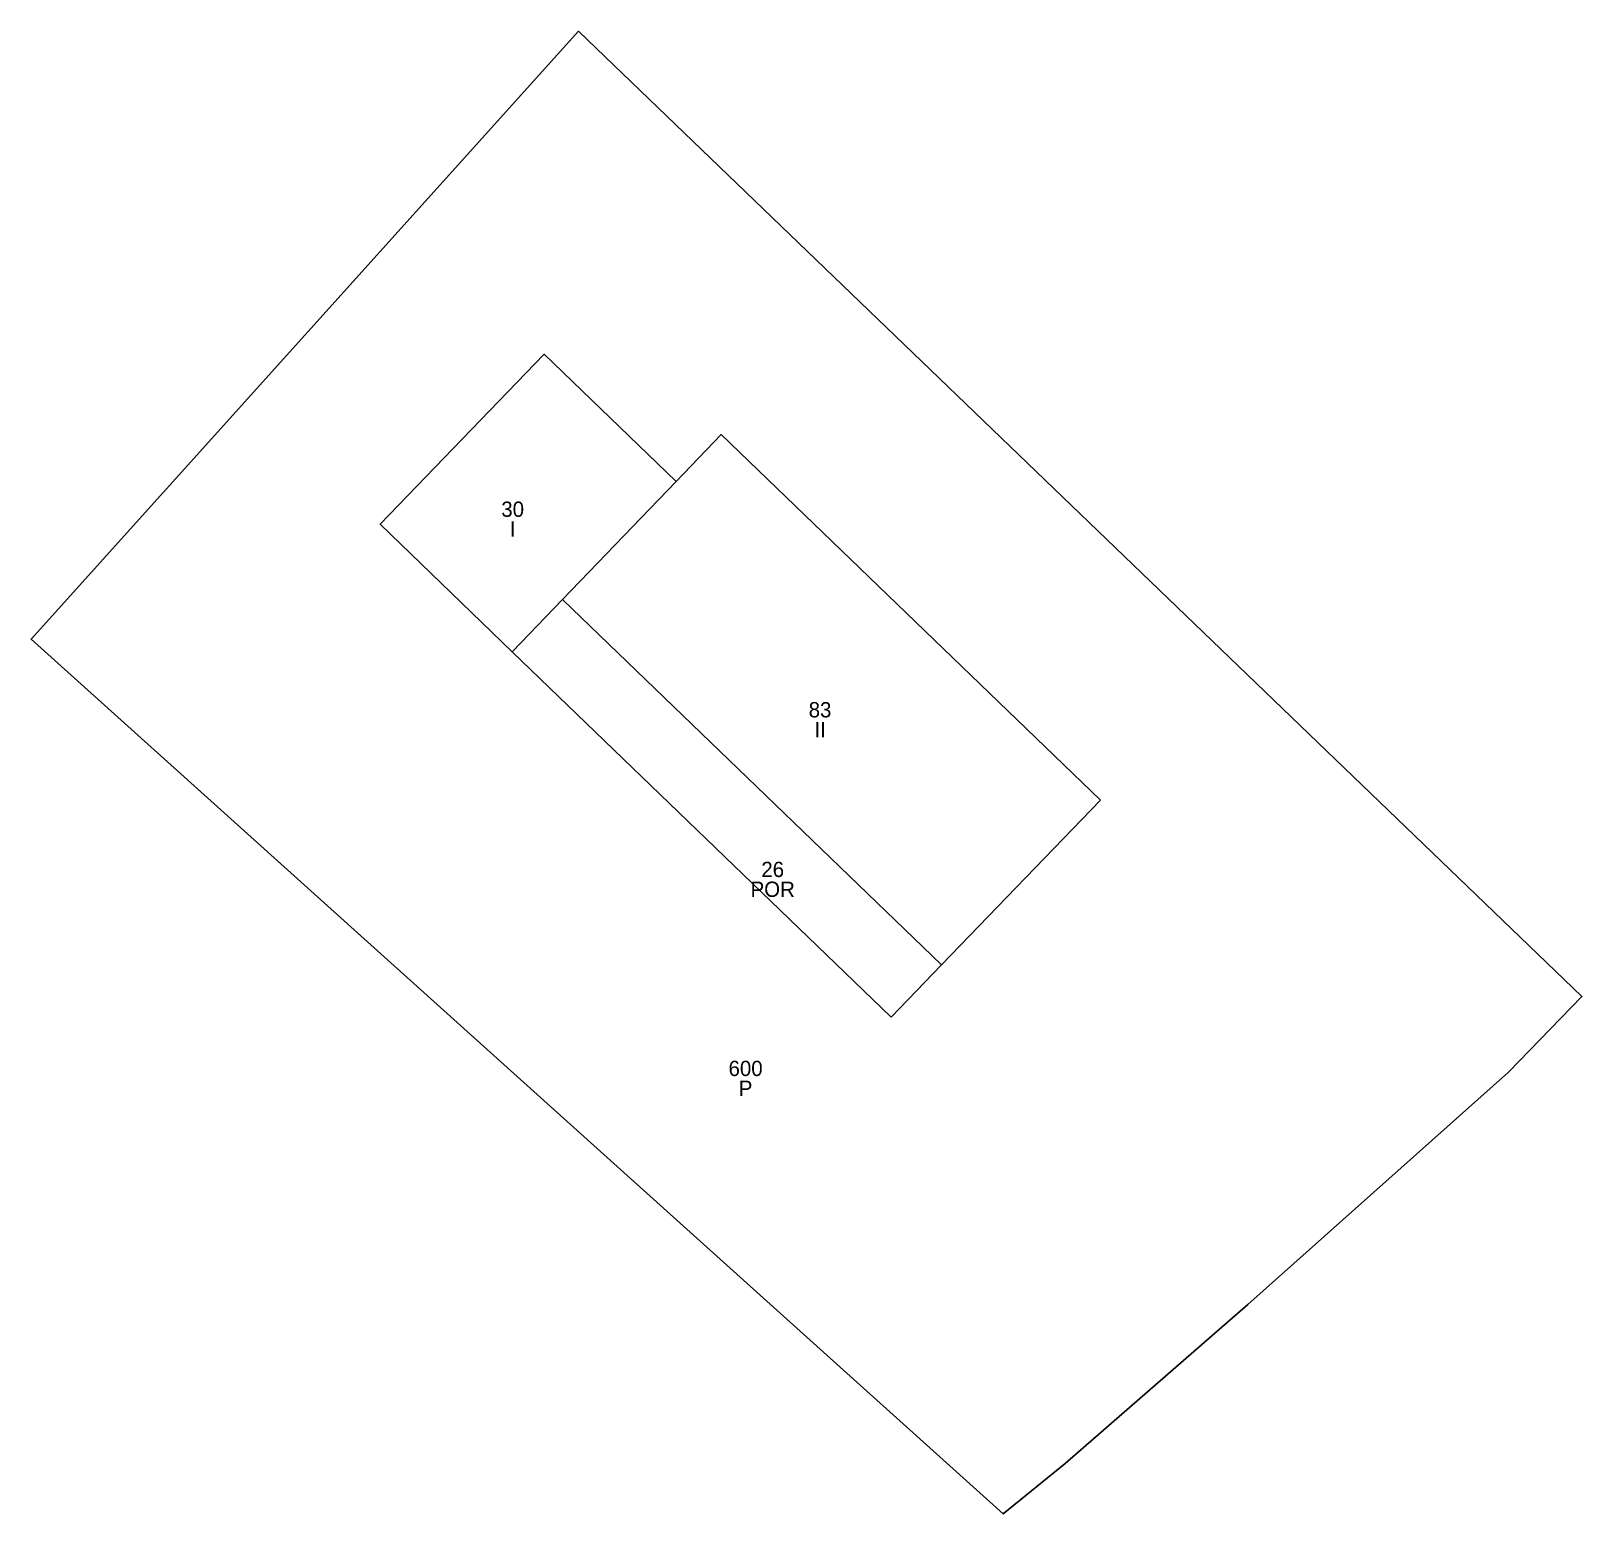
# Model space of a CAD drawing. Header units: metres. Extents: x 483613.4 to 483654, y 4631368.7 to 4631407.5.
import ezdxf
from ezdxf.enums import TextEntityAlignment as Align

# ---------------------------------------------------------------- set-up
doc = ezdxf.new("R2010")
doc.units = ezdxf.units.M

msp = doc.modelspace()

# ---------------------------------------------------------------- linework, layer by layer
at = {"layer": 'PG-LI'}
for p, q in [((483630.2535, 4631395.7555), (483627.2735, 4631392.6655)), ((483627.2735, 4631392.6655), (483625.9535, 4631391.2955)), ((483637.203, 4631383.1055), (483627.2735, 4631392.6655)), ((483635.883, 4631381.7355), (483625.9535, 4631391.2955)), ((483641.3635, 4631387.4155), (483637.203, 4631383.1055)), ((483637.203, 4631383.1055), (483635.883, 4631381.7355))]:
    msp.add_line(p, q, dxfattribs=at)
for points in [[(483625.9535, 4631391.2955), (483622.5035, 4631394.6355), (483626.7935, 4631399.0855), (483630.2535, 4631395.7555)], [(483630.2535, 4631395.7555), (483631.4335, 4631396.9855), (483641.3635, 4631387.4155)]]:
    msp.add_lwpolyline(points, dxfattribs=at)
at = {"layer": 'PG-LP'}
msp.add_lwpolyline([(483627.693, 4631407.549), (483653.9735, 4631382.2755), (483652.053, 4631380.2955), (483645.223, 4631374.2055), (483640.443, 4631370.0455), (483638.8155, 4631368.7245), (483613.3565, 4631391.628), (483627.693, 4631407.549)], dxfattribs=at)

# ---------------------------------------------------------------- texts
at = {"layer": 'PG-AA'}
for s, p in [('I', (483625.97, 4631394.71)), ('II', (483634.02, 4631389.46)), ('POR', (483632.78, 4631385.28)), ('P', (483632.07, 4631380.07))]:
    msp.add_text(s, height=0.4, dxfattribs=at).set_placement(p, align=Align.TOP_CENTER)
at = {"layer": 'PG-AS'}
for s, p in [('30', (483625.97, 4631394.71)), ('83', (483634.02, 4631389.46)), ('26', (483632.78, 4631385.28)), ('600', (483632.07, 4631380.07))]:
    msp.add_text(s, height=0.4, dxfattribs=at).set_placement(p, align=Align.BOTTOM_CENTER)

doc.saveas('drawing.dxf')
